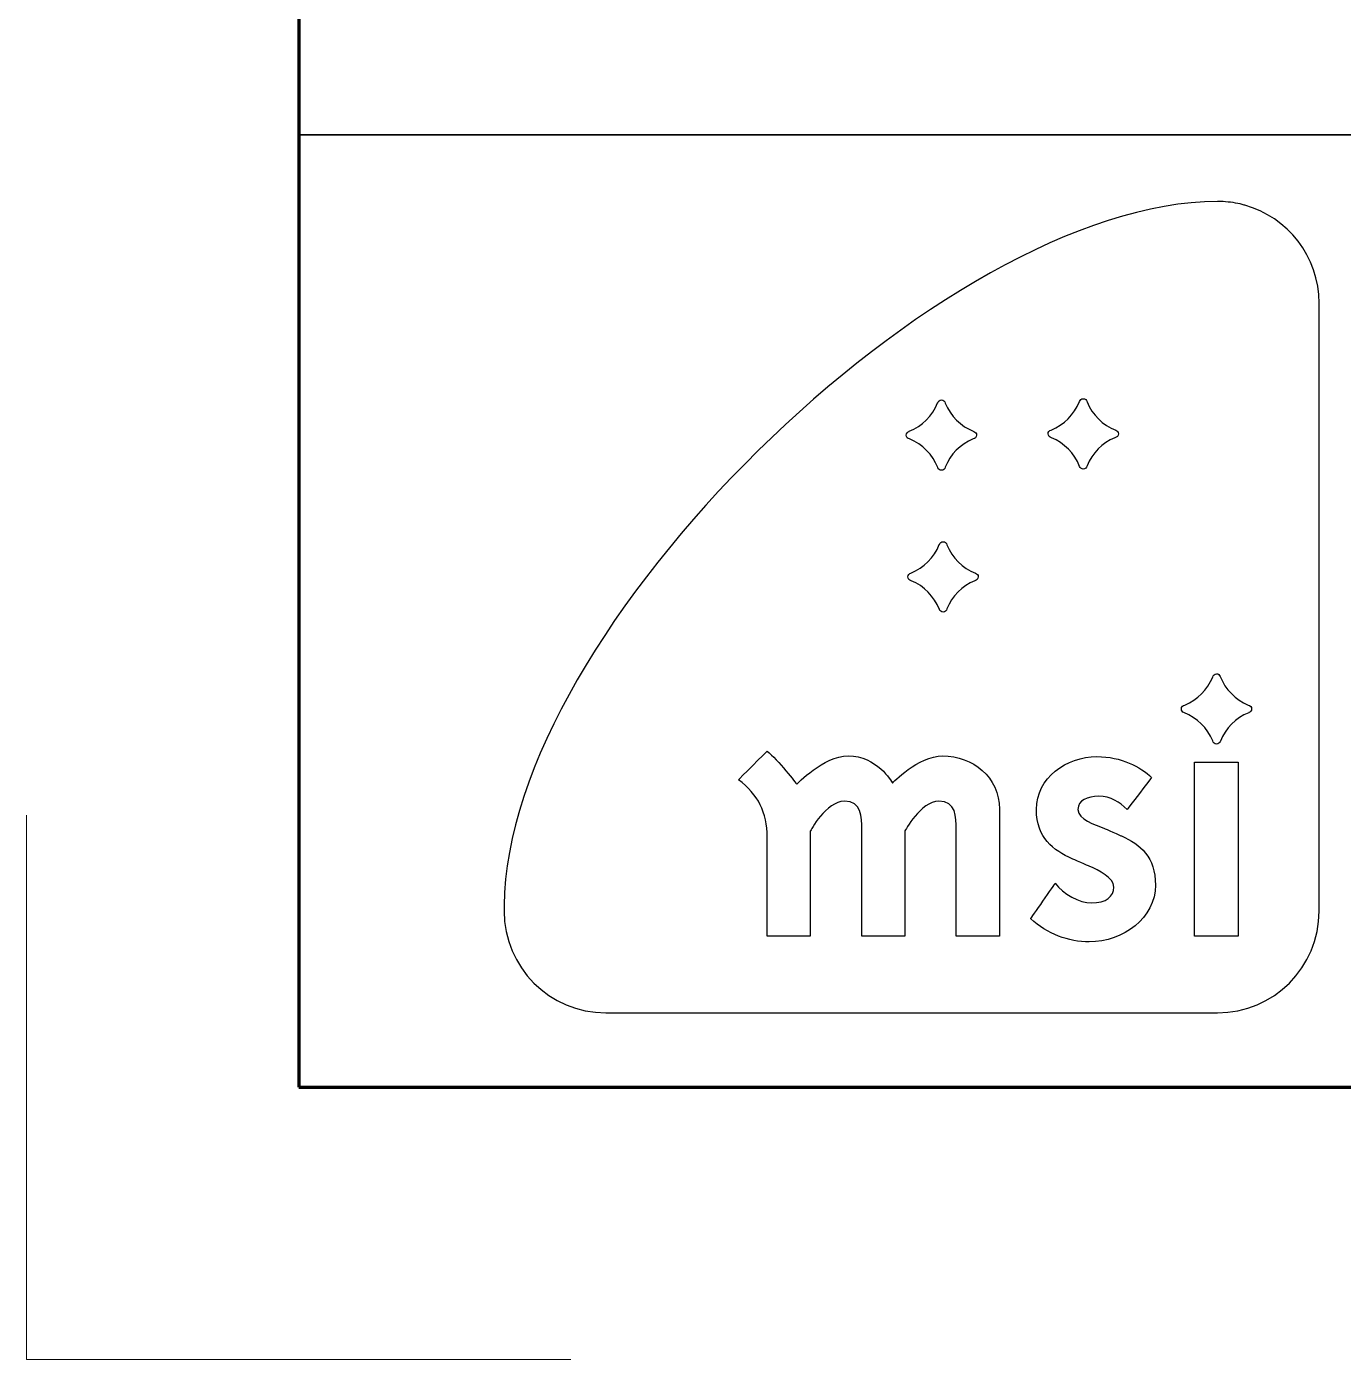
# Model space of a CAD drawing. Header units: inches. Extents: x 13 to 24.7, y 14 to 22.3.
# Drawn here: x 13.006 to 13.959, y 13.983 to 14.947 of the extents above; entities that cross this region are included whole.
import ezdxf
from ezdxf.enums import TextEntityAlignment as Align

# ---------------------------------------------------------------- set-up
doc = ezdxf.new("R2010")
doc.units = ezdxf.units.IN
doc.header["$MEASUREMENT"] = 0
doc.layers.add('RECUADRO', color=7, linetype='Continuous', lineweight=60)
doc.layers.add('RECUADRO_EXTERNO', color=8, linetype='Continuous', lineweight=13, plot=False)
doc.layers.add('RECUADRO_TEXTOS', color=7, linetype='Continuous')
doc.styles.add('ARIAL', font='arial.ttf')

# ---------------------------------------------------------------- blocks, each defined once
blk = doc.blocks.new('HOJA A4_REV1')
at = {"layer": 'RECUADRO', "lineweight": 80}
for p, q in [((5, 190), (5, 5)), ((5, 190), (5, 5)), ((5, 5), (292, 5)), ((5, 5), (292, 5))]:
    blk.add_line(p, q, dxfattribs=at)
at = {"layer": 'RECUADRO', "lineweight": 35}
blk.add_line((5, 22.5), (167, 22.5), dxfattribs=at)
at = {"layer": 'RECUADRO_EXTERNO'}
for p, q in [((0, 10), (0, 0)), ((0, 0), (10, 0))]:
    blk.add_line(p, q, dxfattribs=at)
at = {"style": 'ARIAL', "flags": 9}
blk.add_attdef('WD_TB', (-40.346, 229.751), '', height=3, dxfattribs=at)
at = {"style": 'ARIAL'}
blk.add_attdef('ARCHIVO', (295.379, 18.883), '', height=2, rotation=90, dxfattribs=at)
blk.add_attdef('SECTION', text='', height=2.5, dxfattribs=at).set_placement((275.504, 21.06), align=Align.TOP_CENTER)
for tag, p, height in [('DESCRIPCION_001', (103.988, 15.645), 2.5), ('D', (267.802, 7.303), 5), ('SH', (274.13, 7.309), 5)]:
    blk.add_attdef(tag, p, '', height=height, dxfattribs=at)
blk.add_attdef('TAB', text='', height=3.8, dxfattribs=at).set_placement((248.397, 11.652), align=Align.MIDDLE_CENTER)
blk.add_attdef('FECHA', text='', height=2.5, dxfattribs=at).set_placement((89.139, 9.341), align=Align.MIDDLE)
at = {"layer": 'RECUADRO_TEXTOS', "style": 'ARIAL'}
for tag, height, p in [('01', 3, (64.165, 19.534)), ('DIBUJO', 2, (58.057, 13.556)), ('APROBO', 2, (58.057, 7.88))]:
    blk.add_attdef(tag, text='', height=height, dxfattribs=at).set_placement(p, align=Align.MIDDLE_LEFT)
for tag, p in [('PROYECTO_001', (168.188, 15.502)), ('CLIENTE_001', (168.149, 6.772))]:
    blk.add_attdef(tag, p, '', height=2.5, dxfattribs=at)
blk = doc.blocks.new('ALIMENTACION CIRCUITOS')
at = {"color": 142}
for points, knots in [([(21.974, 21.272), (21.974, 21.272), (21.944, 21.273), (21.913, 21.274), (21.882, 21.274), (21.882, 21.274), (16.838, 21.274), (8.786, 13.379), (8.776, 8.34)], [0.4166667, 0.4166667, 0.4166667, 0.4166667, 0.4166667, 0.5, 0.5, 0.5, 0.5, 0.5833333, 0.5833333, 0.5833333, 0.5833333]), ([(21.984, 21.272), (21.984, 21.272), (21.981, 21.272), (21.977, 21.272), (21.974, 21.272)], [0.33333333, 0.33333333, 0.33333333, 0.33333333, 0.33333334, 0.41666667, 0.41666667, 0.41666667, 0.41666667]), ([(22.337, 21.218), (22.337, 21.218), (22.227, 21.247), (22.111, 21.265), (21.984, 21.272)], [0.25, 0.25, 0.25, 0.25, 0.25000001, 0.33333333, 0.33333333, 0.33333333, 0.33333333]), ([(22.371, 21.209), (22.371, 21.209), (22.36, 21.213), (22.348, 21.215), (22.337, 21.218)], [0.16666667, 0.16666667, 0.16666667, 0.16666667, 0.16666668, 0.25, 0.25, 0.25, 0.25]), ([(22.382, 21.206), (22.382, 21.206), (22.379, 21.207), (22.375, 21.208), (22.371, 21.209)], [0.08333333, 0.08333333, 0.08333333, 0.08333333, 0.08333334, 0.16666667, 0.16666667, 0.16666667, 0.16666667]), ([(10.642, 6.367), (10.642, 6.367), (10.642, 6.367), (21.882, 6.367), (21.882, 6.367), (21.882, 6.367), (22.913, 6.367), (23.75, 7.203), (23.75, 8.236), (23.75, 8.236), (23.75, 8.236), (23.75, 19.365), (23.75, 19.406)], [0.75, 0.75, 0.75, 0.75, 0.75, 0.8333333, 0.8333333, 0.8333333, 0.8333333, 0.9166667, 0.9166667, 0.9166667, 0.9166667, 1, 1, 1, 1]), ([(19.347, 17.597), (19.347, 17.597), (19.355, 17.627), (19.382, 17.651), (19.415, 17.651)], [0.2, 0.2, 0.2, 0.2, 0.20000001, 0.26666667, 0.26666667, 0.26666667, 0.26666667]), ([(19.415, 17.651), (19.415, 17.651), (19.449, 17.651), (19.477, 17.625), (19.484, 17.592)], [0.26666667, 0.26666667, 0.26666667, 0.26666667, 0.26666668, 0.33333333, 0.33333333, 0.33333333, 0.33333333]), ([(16.217, 17.052), (16.217, 17.052), (16.454, 17.147), (16.643, 17.336), (16.739, 17.574)], [0.06666667, 0.06666667, 0.06666667, 0.06666667, 0.06666668, 0.13333333, 0.13333333, 0.13333333, 0.13333333]), ([(16.739, 17.574), (16.739, 17.574), (16.739, 17.574), (16.74, 17.574), (16.74, 17.574)], [0.13333333, 0.13333333, 0.13333333, 0.13333333, 0.13333334, 0.2, 0.2, 0.2, 0.2]), ([(16.74, 17.574), (16.74, 17.574), (16.749, 17.604), (16.775, 17.627), (16.808, 17.627)], [0.2, 0.2, 0.2, 0.2, 0.20000001, 0.26666667, 0.26666667, 0.26666667, 0.26666667]), ([(16.808, 17.627), (16.808, 17.627), (16.844, 17.627), (16.871, 17.602), (16.877, 17.569)], [0.26666667, 0.26666667, 0.26666667, 0.26666667, 0.26666668, 0.33333333, 0.33333333, 0.33333333, 0.33333333]), ([(16.877, 17.569), (16.877, 17.569), (16.975, 17.331), (17.166, 17.143), (17.405, 17.049)], [0.33333333, 0.33333333, 0.33333333, 0.33333333, 0.33333334, 0.4, 0.4, 0.4, 0.4]), ([(18.824, 17.075), (18.824, 17.075), (19.061, 17.171), (19.25, 17.36), (19.345, 17.597)], [0.06666667, 0.06666667, 0.06666667, 0.06666667, 0.06666668, 0.13333333, 0.13333333, 0.13333333, 0.13333333]), ([(19.345, 17.597), (19.345, 17.597), (19.345, 17.597), (19.347, 17.597), (19.347, 17.597)], [0.13333333, 0.13333333, 0.13333333, 0.13333333, 0.13333334, 0.2, 0.2, 0.2, 0.2]), ([(19.484, 17.592), (19.484, 17.592), (19.582, 17.355), (19.772, 17.166), (20.013, 17.072)], [0.33333333, 0.33333333, 0.33333333, 0.33333333, 0.33333334, 0.4, 0.4, 0.4, 0.4]), ([(16.225, 16.911), (16.225, 16.911), (16.19, 16.916), (16.163, 16.945), (16.163, 16.981), (16.163, 16.981), (16.163, 17.015), (16.186, 17.042), (16.217, 17.049)], [0.8666667, 0.8666667, 0.8666667, 0.8666667, 0.8666667, 0.9333333, 0.9333333, 0.9333333, 0.9333333, 1, 1, 1, 1]), ([(16.741, 16.384), (16.741, 16.384), (16.648, 16.622), (16.461, 16.813), (16.225, 16.911)], [0.8, 0.8, 0.8, 0.8, 0.80000001, 0.86666667, 0.86666667, 0.86666667, 0.86666667]), ([(17.391, 16.911), (17.391, 16.911), (17.158, 16.814), (16.973, 16.628), (16.878, 16.394)], [0.6, 0.6, 0.6, 0.6, 0.60000001, 0.66666667, 0.66666667, 0.66666667, 0.66666667]), ([(17.405, 17.048), (17.405, 17.048), (17.434, 17.038), (17.454, 17.013), (17.454, 16.981), (17.454, 16.981), (17.454, 16.944), (17.426, 16.915), (17.391, 16.911)], [0.4666667, 0.4666667, 0.4666667, 0.4666667, 0.4666667, 0.5333333, 0.5333333, 0.5333333, 0.5333333, 0.6, 0.6, 0.6, 0.6]), ([(17.405, 17.049), (17.405, 17.049), (17.405, 17.049), (17.405, 17.048), (17.405, 17.048)], [0.4, 0.4, 0.4, 0.4, 0.40000001, 0.46666667, 0.46666667, 0.46666667, 0.46666667]), ([(18.831, 16.934), (18.831, 16.934), (18.796, 16.94), (18.769, 16.968), (18.769, 17.004), (18.769, 17.004), (18.769, 17.038), (18.792, 17.065), (18.824, 17.073)], [0.8666667, 0.8666667, 0.8666667, 0.8666667, 0.8666667, 0.9333333, 0.9333333, 0.9333333, 0.9333333, 1, 1, 1, 1]), ([(19.347, 16.408), (19.347, 16.408), (19.254, 16.646), (19.067, 16.837), (18.831, 16.934)], [0.8, 0.8, 0.8, 0.8, 0.80000001, 0.86666667, 0.86666667, 0.86666667, 0.86666667]), ([(19.997, 16.934), (19.997, 16.934), (19.764, 16.838), (19.58, 16.652), (19.485, 16.418)], [0.6, 0.6, 0.6, 0.6, 0.60000001, 0.66666667, 0.66666667, 0.66666667, 0.66666667]), ([(20.013, 17.072), (20.013, 17.072), (20.04, 17.062), (20.061, 17.036), (20.061, 17.004), (20.061, 17.004), (20.061, 16.968), (20.033, 16.938), (19.997, 16.934)], [0.4666667, 0.4666667, 0.4666667, 0.4666667, 0.4666667, 0.5333333, 0.5333333, 0.5333333, 0.5333333, 0.6, 0.6, 0.6, 0.6]), ([(20.013, 17.072), (20.013, 17.072), (20.013, 17.072), (20.013, 17.072), (20.013, 17.072)], [0.4, 0.4, 0.4, 0.4, 0.40000001, 0.46666667, 0.46666667, 0.46666667, 0.46666667]), ([(19.485, 16.418), (19.485, 16.418), (19.479, 16.385), (19.451, 16.359), (19.415, 16.359), (19.415, 16.359), (19.383, 16.359), (19.357, 16.379), (19.347, 16.408)], [0.6666667, 0.6666667, 0.6666667, 0.6666667, 0.6666667, 0.7333333, 0.7333333, 0.7333333, 0.7333333, 0.8, 0.8, 0.8, 0.8]), ([(16.878, 16.394), (16.878, 16.394), (16.872, 16.361), (16.844, 16.335), (16.808, 16.335), (16.808, 16.335), (16.777, 16.335), (16.75, 16.356), (16.741, 16.384)], [0.6666667, 0.6666667, 0.6666667, 0.6666667, 0.6666667, 0.7333333, 0.7333333, 0.7333333, 0.7333333, 0.8, 0.8, 0.8, 0.8]), ([(16.248, 14.448), (16.248, 14.448), (16.485, 14.543), (16.674, 14.732), (16.769, 14.969)], [0.53333333, 0.53333333, 0.53333333, 0.53333333, 0.53333334, 0.6, 0.6, 0.6, 0.6]), ([(16.769, 14.969), (16.769, 14.969), (16.769, 14.969), (16.771, 14.969), (16.771, 14.969)], [0.6, 0.6, 0.6, 0.6, 0.60000001, 0.66666667, 0.66666667, 0.66666667, 0.66666667]), ([(16.771, 14.969), (16.771, 14.969), (16.779, 15), (16.806, 15.023), (16.839, 15.023), (16.839, 15.023), (16.874, 15.023), (16.901, 14.998), (16.908, 14.965)], [0.6666667, 0.6666667, 0.6666667, 0.6666667, 0.6666667, 0.7333333, 0.7333333, 0.7333333, 0.7333333, 0.8, 0.8, 0.8, 0.8]), ([(16.908, 14.965), (16.908, 14.965), (17.006, 14.727), (17.197, 14.539), (17.436, 14.445)], [0.8, 0.8, 0.8, 0.8, 0.80000001, 0.86666667, 0.86666667, 0.86666667, 0.86666667]), ([(16.248, 14.446), (16.248, 14.446), (16.248, 14.446), (16.248, 14.448), (16.248, 14.448)], [0.46666667, 0.46666667, 0.46666667, 0.46666667, 0.46666668, 0.53333333, 0.53333333, 0.53333333, 0.53333333]), ([(16.194, 14.377), (16.194, 14.377), (16.194, 14.41), (16.217, 14.438), (16.248, 14.446)], [0.4, 0.4, 0.4, 0.4, 0.40000001, 0.46666667, 0.46666667, 0.46666667, 0.46666667]), ([(16.255, 14.307), (16.255, 14.307), (16.22, 14.312), (16.194, 14.341), (16.194, 14.377)], [0.33333333, 0.33333333, 0.33333333, 0.33333333, 0.33333334, 0.4, 0.4, 0.4, 0.4]), ([(16.772, 13.78), (16.772, 13.78), (16.678, 14.018), (16.491, 14.209), (16.255, 14.307)], [0.26666667, 0.26666667, 0.26666667, 0.26666667, 0.26666668, 0.33333333, 0.33333333, 0.33333333, 0.33333333]), ([(17.421, 14.307), (17.421, 14.307), (17.189, 14.21), (17.004, 14.024), (16.909, 13.791)], [0.06666667, 0.06666667, 0.06666667, 0.06666667, 0.06666668, 0.13333333, 0.13333333, 0.13333333, 0.13333333]), ([(17.436, 14.445), (17.436, 14.445), (17.436, 14.445), (17.436, 14.444), (17.436, 14.444)], [0.86666667, 0.86666667, 0.86666667, 0.86666667, 0.86666668, 0.93333333, 0.93333333, 0.93333333, 0.93333333]), ([(17.436, 14.444), (17.436, 14.444), (17.464, 14.435), (17.485, 14.409), (17.485, 14.377)], [0.93333333, 0.93333333, 0.93333333, 0.93333333, 0.93333334, 1, 1, 1, 1]), ([(16.839, 13.731), (16.839, 13.731), (16.808, 13.731), (16.781, 13.752), (16.772, 13.78)], [0.2, 0.2, 0.2, 0.2, 0.20000001, 0.26666667, 0.26666667, 0.26666667, 0.26666667]), ([(16.909, 13.791), (16.909, 13.791), (16.903, 13.758), (16.875, 13.731), (16.839, 13.731)], [0.13333333, 0.13333333, 0.13333333, 0.13333333, 0.13333334, 0.2, 0.2, 0.2, 0.2]), ([(21.282, 12.021), (21.282, 12.021), (21.515, 12.117), (21.699, 12.303), (21.794, 12.537)], [0.57142857, 0.57142857, 0.57142857, 0.57142857, 0.57142858, 0.64285714, 0.64285714, 0.64285714, 0.64285714]), ([(21.794, 12.537), (21.794, 12.537), (21.8, 12.57), (21.828, 12.596), (21.864, 12.596)], [0.64285714, 0.64285714, 0.64285714, 0.64285714, 0.64285715, 0.71428571, 0.71428571, 0.71428571, 0.71428571]), ([(21.864, 12.596), (21.864, 12.596), (21.895, 12.597), (21.921, 12.576), (21.932, 12.547)], [0.71428571, 0.71428571, 0.71428571, 0.71428571, 0.71428572, 0.78571429, 0.78571429, 0.78571429, 0.78571429]), ([(21.932, 12.547), (21.932, 12.547), (22.025, 12.309), (22.212, 12.118), (22.448, 12.021)], [0.78571429, 0.78571429, 0.78571429, 0.78571429, 0.7857143, 0.85714286, 0.85714286, 0.85714286, 0.85714286]), ([(21.266, 11.883), (21.266, 11.883), (21.238, 11.893), (21.218, 11.919), (21.218, 11.951), (21.218, 11.951), (21.218, 11.988), (21.246, 12.017), (21.282, 12.021)], [0.4285714, 0.4285714, 0.4285714, 0.4285714, 0.4285714, 0.5, 0.5, 0.5, 0.5, 0.5714286, 0.5714286, 0.5714286, 0.5714286]), ([(22.448, 12.021), (22.448, 12.021), (22.483, 12.016), (22.509, 11.987), (22.509, 11.951), (22.509, 11.951), (22.509, 11.917), (22.486, 11.89), (22.455, 11.882)], [0.8571429, 0.8571429, 0.8571429, 0.8571429, 0.8571429, 0.9285714, 0.9285714, 0.9285714, 0.9285714, 1, 1, 1, 1]), ([(21.794, 11.363), (21.794, 11.363), (21.698, 11.6), (21.506, 11.789), (21.266, 11.883)], [0.35714286, 0.35714286, 0.35714286, 0.35714286, 0.35714287, 0.42857143, 0.42857143, 0.42857143, 0.42857143]), ([(22.455, 11.88), (22.455, 11.88), (22.218, 11.784), (22.029, 11.595), (21.934, 11.358)], [0.07142857, 0.07142857, 0.07142857, 0.07142857, 0.07142858, 0.14285714, 0.14285714, 0.14285714, 0.14285714]), ([(21.864, 11.304), (21.864, 11.304), (21.829, 11.304), (21.801, 11.33), (21.794, 11.363)], [0.28571429, 0.28571429, 0.28571429, 0.28571429, 0.2857143, 0.35714286, 0.35714286, 0.35714286, 0.35714286]), ([(21.932, 11.358), (21.932, 11.358), (21.924, 11.327), (21.897, 11.304), (21.864, 11.304)], [0.21428571, 0.21428571, 0.21428571, 0.21428571, 0.21428572, 0.28571429, 0.28571429, 0.28571429, 0.28571429]), ([(21.934, 11.358), (21.934, 11.358), (21.934, 11.358), (21.932, 11.358), (21.932, 11.358)], [0.14285714, 0.14285714, 0.14285714, 0.14285714, 0.14285715, 0.21428571, 0.21428571, 0.21428571, 0.21428571]), ([(13.08, 10.65), (13.08, 10.65), (13.08, 10.65), (13.604, 11.172), (13.604, 11.172)], [0.65, 0.65, 0.65, 0.65, 0.65000001, 0.7, 0.7, 0.7, 0.7]), ([(13.604, 11.172), (13.604, 11.172), (13.805, 11.026), (14.15, 10.567), (14.15, 10.567)], [0.7, 0.7, 0.7, 0.7, 0.70000001, 0.75, 0.75, 0.75, 0.75]), ([(14.15, 10.567), (14.15, 10.567), (14.15, 10.567), (14.643, 11.088), (15.095, 11.088), (15.095, 11.088), (15.623, 11.088), (15.893, 10.622), (15.908, 10.588)], [0.75, 0.75, 0.75, 0.75, 0.75, 0.8, 0.8, 0.8, 0.8, 0.85, 0.85, 0.85, 0.85]), ([(15.908, 10.588), (15.908, 10.588), (15.908, 10.588), (16.38, 11.088), (16.831, 11.088), (16.831, 11.088), (17.387, 11.088), (17.873, 10.699), (17.873, 10.108)], [0.85, 0.85, 0.85, 0.85, 0.85, 0.9, 0.9, 0.9, 0.9, 0.95, 0.95, 0.95, 0.95]), ([(18.554, 10.102), (18.554, 10.102), (18.554, 10.692), (19.109, 11.074), (19.665, 11.074), (19.665, 11.074), (20.117, 11.074), (20.464, 10.887), (20.672, 10.692)], [0.4375, 0.4375, 0.4375, 0.4375, 0.4375, 0.5, 0.5, 0.5, 0.5, 0.5625, 0.5625, 0.5625, 0.5625]), ([(21.457, 7.774), (21.457, 7.774), (21.457, 7.774), (21.457, 10.97), (21.457, 10.97)], [0.25, 0.25, 0.25, 0.25, 0.25, 0.5, 0.5, 0.5, 0.5]), ([(21.457, 10.97), (21.457, 10.97), (21.457, 10.97), (22.263, 10.97), (22.263, 10.97)], [0.5, 0.5, 0.5, 0.5, 0.5, 0.75, 0.75, 0.75, 0.75]), ([(22.263, 10.97), (22.263, 10.97), (22.263, 10.97), (22.263, 7.774), (22.263, 7.774)], [0.75, 0.75, 0.75, 0.75, 0.75, 1, 1, 1, 1]), ([(13.608, 9.594), (13.608, 9.594), (13.608, 10.053), (13.441, 10.372), (13.08, 10.65)], [0.6, 0.6, 0.6, 0.6, 0.60000001, 0.65, 0.65, 0.65, 0.65]), ([(20.672, 10.692), (20.672, 10.692), (20.672, 10.692), (20.221, 10.102), (20.221, 10.102)], [0.5625, 0.5625, 0.5625, 0.5625, 0.56250001, 0.625, 0.625, 0.625, 0.625]), ([(19.7, 10.345), (19.7, 10.345), (19.491, 10.345), (19.318, 10.275), (19.318, 10.102), (19.318, 10.102), (19.318, 9.914), (19.63, 9.831), (19.804, 9.754)], [0.6875, 0.6875, 0.6875, 0.6875, 0.6875, 0.75, 0.75, 0.75, 0.75, 0.8125, 0.8125, 0.8125, 0.8125]), ([(20.221, 10.102), (20.221, 10.102), (20.082, 10.24), (19.922, 10.345), (19.7, 10.345)], [0.625, 0.625, 0.625, 0.625, 0.62500001, 0.6875, 0.6875, 0.6875, 0.6875]), ([(15.025, 10.254), (15.025, 10.254), (14.692, 10.254), (14.4, 9.706), (14.4, 9.706)], [0.4, 0.4, 0.4, 0.4, 0.40000001, 0.45, 0.45, 0.45, 0.45]), ([(15.345, 9.733), (15.345, 9.733), (15.345, 9.969), (15.345, 10.254), (15.025, 10.254)], [0.35, 0.35, 0.35, 0.35, 0.35000001, 0.4, 0.4, 0.4, 0.4]), ([(16.762, 10.254), (16.762, 10.254), (16.428, 10.254), (16.136, 9.706), (16.136, 9.706)], [0.15, 0.15, 0.15, 0.15, 0.15000001, 0.2, 0.2, 0.2, 0.2]), ([(17.081, 9.733), (17.081, 9.733), (17.081, 9.969), (17.081, 10.254), (16.762, 10.254)], [0.1, 0.1, 0.1, 0.1, 0.10000001, 0.15, 0.15, 0.15, 0.15]), ([(17.873, 10.108), (17.873, 10.108), (17.873, 10.108), (17.873, 7.774), (17.873, 7.774)], [0.95, 0.95, 0.95, 0.95, 0.95000001, 1, 1, 1, 1]), ([(19.213, 9.198), (19.213, 9.198), (18.867, 9.351), (18.554, 9.581), (18.554, 10.102)], [0.375, 0.375, 0.375, 0.375, 0.37500001, 0.4375, 0.4375, 0.4375, 0.4375]), ([(13.608, 7.774), (13.608, 7.774), (13.608, 7.774), (13.608, 9.594), (13.608, 9.594)], [0.55, 0.55, 0.55, 0.55, 0.55000001, 0.6, 0.6, 0.6, 0.6]), ([(14.4, 9.706), (14.4, 9.706), (14.4, 9.706), (14.4, 7.774), (14.4, 7.774)], [0.45, 0.45, 0.45, 0.45, 0.45000001, 0.5, 0.5, 0.5, 0.5]), ([(15.345, 7.774), (15.345, 7.774), (15.345, 7.774), (15.345, 9.733), (15.345, 9.733)], [0.3, 0.3, 0.3, 0.3, 0.30000001, 0.35, 0.35, 0.35, 0.35]), ([(16.136, 9.706), (16.136, 9.706), (16.136, 9.706), (16.136, 7.774), (16.136, 7.774)], [0.2, 0.2, 0.2, 0.2, 0.20000001, 0.25, 0.25, 0.25, 0.25]), ([(17.081, 7.774), (17.081, 7.774), (17.081, 7.774), (17.081, 9.733), (17.081, 9.733)], [0.05, 0.05, 0.05, 0.05, 0.05000001, 0.1, 0.1, 0.1, 0.1]), ([(20.117, 9.616), (20.117, 9.616), (20.464, 9.463), (20.742, 9.233), (20.742, 8.712), (20.742, 8.712), (20.742, 8.115), (20.152, 7.67), (19.526, 7.67)], [0.875, 0.875, 0.875, 0.875, 0.875, 0.9375, 0.9375, 0.9375, 0.9375, 1, 1, 1, 1]), ([(19.804, 9.754), (19.804, 9.754), (19.804, 9.754), (20.117, 9.616), (20.117, 9.616)], [0.8125, 0.8125, 0.8125, 0.8125, 0.81250001, 0.875, 0.875, 0.875, 0.875]), ([(19.526, 9.059), (19.526, 9.059), (19.526, 9.059), (19.213, 9.198), (19.213, 9.198)], [0.3125, 0.3125, 0.3125, 0.3125, 0.31250001, 0.375, 0.375, 0.375, 0.375]), ([(19.977, 8.677), (19.977, 8.677), (19.977, 8.852), (19.7, 8.983), (19.526, 9.059)], [0.25, 0.25, 0.25, 0.25, 0.25000001, 0.3125, 0.3125, 0.3125, 0.3125]), ([(18.449, 8.094), (18.449, 8.094), (18.449, 8.094), (18.901, 8.747), (18.901, 8.747)], [0.0625, 0.0625, 0.0625, 0.0625, 0.06250001, 0.125, 0.125, 0.125, 0.125]), ([(18.901, 8.747), (18.901, 8.747), (19.04, 8.553), (19.352, 8.386), (19.561, 8.386)], [0.125, 0.125, 0.125, 0.125, 0.12500001, 0.1875, 0.1875, 0.1875, 0.1875]), ([(19.561, 8.386), (19.561, 8.386), (19.839, 8.386), (19.977, 8.504), (19.977, 8.677)], [0.1875, 0.1875, 0.1875, 0.1875, 0.18750001, 0.25, 0.25, 0.25, 0.25]), ([(8.776, 8.34), (8.776, 8.34), (8.774, 8.306), (8.773, 8.271), (8.773, 8.236), (8.773, 8.236), (8.773, 7.203), (9.61, 6.367), (10.642, 6.367)], [0.5833333, 0.5833333, 0.5833333, 0.5833333, 0.5833333, 0.6666667, 0.6666667, 0.6666667, 0.6666667, 0.75, 0.75, 0.75, 0.75]), ([(14.4, 7.774), (14.4, 7.774), (14.4, 7.774), (13.608, 7.774), (13.608, 7.774)], [0.5, 0.5, 0.5, 0.5, 0.50000001, 0.55, 0.55, 0.55, 0.55]), ([(16.136, 7.774), (16.136, 7.774), (16.136, 7.774), (15.345, 7.774), (15.345, 7.774)], [0.25, 0.25, 0.25, 0.25, 0.25000001, 0.3, 0.3, 0.3, 0.3])]:
    blk.add_open_spline(points, degree=3, knots=knots, dxfattribs=at)
for points in [[(23.75, 19.406), (23.75, 20.264), (23.17, 20.987), (22.382, 21.206)], [(16.217, 17.049), (16.217, 17.049), (16.217, 17.052), (16.217, 17.052)], [(18.824, 17.073), (18.824, 17.073), (18.824, 17.075), (18.824, 17.075)], [(17.485, 14.377), (17.485, 14.34), (17.457, 14.311), (17.421, 14.307)], [(22.455, 11.882), (22.455, 11.882), (22.455, 11.88), (22.455, 11.88)], [(19.526, 7.67), (19.144, 7.67), (18.755, 7.816), (18.449, 8.094)], [(17.873, 7.774), (17.873, 7.774), (17.081, 7.774), (17.081, 7.774)], [(22.263, 7.774), (22.263, 7.774), (21.457, 7.774), (21.457, 7.774)]]:
    blk.add_open_spline(points, degree=3, dxfattribs=at)
blk.add_blockref('HOJA A4_REV1', (0, 0))

msp = doc.modelspace()

# ---------------------------------------------------------------- block references
at = {"xscale": 0.03937007874015748, "yscale": 0.03937007874015748, "zscale": 0.03937007874015748}
msp.add_blockref('ALIMENTACION CIRCUITOS', (13.0062, 13.98252), dxfattribs=at)

doc.saveas('drawing.dxf')
